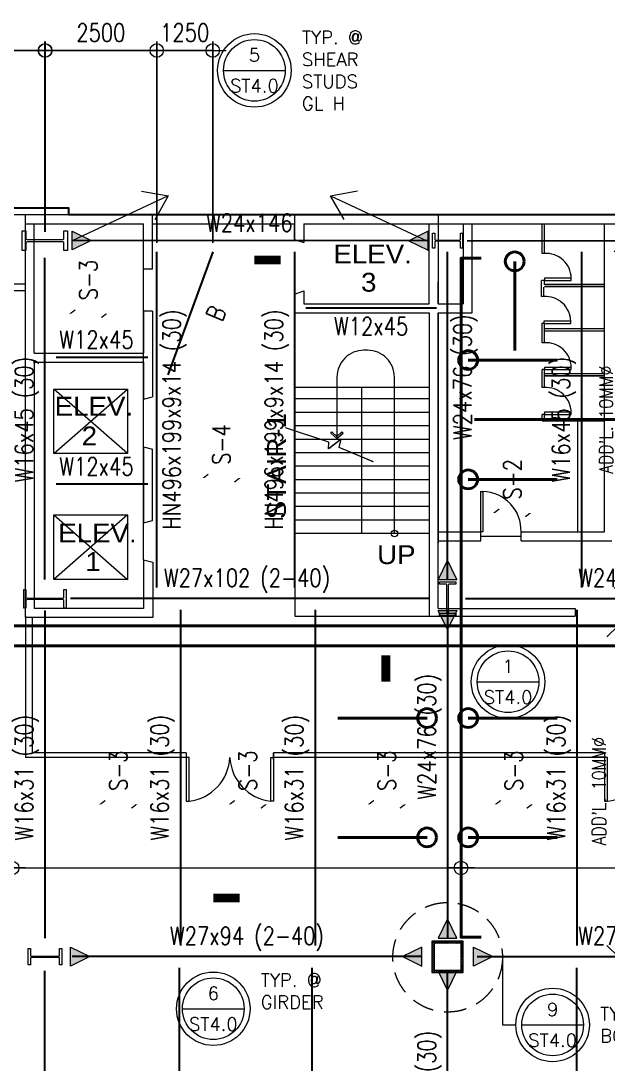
# Model space of a CAD drawing. Header units: millimetres. Extents: x 1506162 to 1722994, y -14989 to 120895.
# Drawn here: x 1579606 to 1592732, y 36116 to 59429 of the extents above; entities that cross this region are included whole.
import ezdxf
from ezdxf.enums import TextEntityAlignment as Align

# ---------------------------------------------------------------- set-up
doc = ezdxf.new("R2010")
doc.units = ezdxf.units.MM
doc.header["$MEASUREMENT"] = 0
doc.linetypes.add('DASHED', pattern=[0.75, 0.5, -0.25])
doc.layers.get('0').update_dxf_attribs({"lineweight": 0})
for name, color, linetype, lineweight in [('A_ARCHITECTURAL BACKGROUND', 251, 'Continuous', 5), ('HATCH', 8, 'Continuous', 5), ('S-ANNO-DIMS', 252, 'Continuous', 5), ('S-ANNO-MARK', 2, 'Continuous', 9), ('S-ANNO-NPLT', 7, 'Continuous', 9), ('S-Anno-Symb', 143, 'Continuous', 9), ('S-Anno-Text', 52, 'Continuous', 15), ('S-BEAM', 5, 'Continuous', 30), ('S-BRACE', 2, 'Continuous', 9), ('S-BRACING', 1, 'Continuous', 18), ('S-COLS', 2, 'Continuous', 20), ('S-CONN', 1, 'Continuous', 9), ('S_COL', 2, 'Continuous', 20), ('S_DRB', 4, 'Continuous', 40), ('S_SLAB EDGE', 2, 'Continuous', 30), ('SPOT DET.', 1, 'Continuous', 20)]:
    doc.layers.add(name, color=color, linetype=linetype, lineweight=lineweight)
doc.styles.add('1', font='simplex.shx', dxfattribs={"width": 0.85, "height": 300})
doc.styles.add('ARIALNW', font='ARIALN.TTF')
doc.styles.add('MMTX$0$ESMX$0$X-OPTA1D', font='x-opta1d')
doc.styles.add('ROMANSX', font='ROMANS.shx', dxfattribs={"height": 0.09375})
doc.styles.add('SIMPLEX', font='SIMPLEX.shx', dxfattribs={"width": 0.8, "height": 400})
doc.dimstyles.new('DIM 200', dxfattribs={"dimtxt": 0.36, "dimasz": 0.2, "dimexe": 0.1, "dimexo": 0, "dimgap": 0.08, "dimtad": 1, "dimlfac": 2, "dimrnd": 0.005, "dimzin": 1, "dimdsep": 46, "dimtxsty": 'ARIALNW', "dimcen": 0.09, "dimclrd": 6, "dimclre": 6, "dimclrt": 13, "dimadec": 0, "dimazin": 0, "dimtfac": 1, "dimtofl": 0, "dimtmove": 2, "dimatfit": 3, "dimfxl": 1, "dimtolj": 1, "dimtzin": 0, "dimarcsym": 0})
doc.dimstyles.new('DIM_100', dxfattribs={"dimtxt": 400, "dimasz": 2, "dimexe": 100, "dimexo": 250, "dimgap": 250, "dimtad": 1, "dimdec": 0, "dimrnd": 1, "dimzin": 1, "dimdsep": 46, "dimtxsty": '1', "dimblk1": 'ESCADIM_ARW', "dimblk2": 'ESCADIM_ARW', "dimsah": 1, "dimcen": 50, "dimclrd": 256, "dimclre": 256, "dimclrt": 52, "dimazin": 0, "dimtfac": 1, "dimtdec": 0, "dimtofl": 0, "dimtmove": 0, "dimatfit": 3, "dimldrblk": 'ESCADIM_ARW', "dimfxl": 1, "dimtolj": 1, "dimtzin": 0, "dimarcsym": 0})
doc.dimstyles.new('DIM_200', dxfattribs={"dimtxt": 400, "dimasz": 2, "dimexe": 200, "dimexo": 200, "dimgap": 200, "dimtad": 1, "dimdec": 0, "dimrnd": 1, "dimzin": 1, "dimdsep": 46, "dimtxsty": 'SIMPLEX', "dimblk1": 'ESCADIM_ARW', "dimblk2": 'ESCADIM_ARW', "dimsah": 1, "dimcen": 50, "dimclrd": 251, "dimclre": 251, "dimclrt": 52, "dimazin": 0, "dimtfac": 1, "dimtdec": 0, "dimtofl": 0, "dimtmove": 0, "dimatfit": 3, "dimldrblk": 'ESCADIM_ARW', "dimfxl": 1, "dimtolj": 1, "dimtzin": 0, "dimarcsym": 0})
doc.dimstyles.new('ESCA', dxfattribs={"dimtxt": 300, "dimasz": 1, "dimexe": 100, "dimexo": 100, "dimgap": 100, "dimtad": 1, "dimdec": 0, "dimrnd": 1, "dimdsep": 46, "dimtxsty": '1', "dimblk1": 'ESCADIM_ARW', "dimblk2": 'ESCADIM_ARW', "dimsah": 1, "dimcen": 50, "dimclrd": 256, "dimclre": 256, "dimclrt": 52, "dimadec": 0, "dimazin": 0, "dimtfac": 1, "dimtdec": 0, "dimtofl": 0, "dimtmove": 0, "dimatfit": 3, "dimldrblk": 'ESCADIM_ARW', "dimfxl": 1, "dimtolj": 1, "dimtzin": 0, "dimarcsym": 0})

# ---------------------------------------------------------------- blocks, each defined once
blk = doc.blocks.new('6F PLAN')
at = {"layer": 'A_ARCHITECTURAL BACKGROUND', "ltscale": 10}
for p, q in [((17510, 56585, 0), (26529, 56585, 0)), ((25567, 47580, 0), (25567, 56585, 0)), ((28402, 55361, 0), (28402, 56587, 0)), ((28402, 55361, 0), (28402, 56587, 0)), ((34786, 56589, 0), (34786, 54591, 0)), ((25761, 56377, 0), (28110, 56377, 0)), ((25761, 56377, 0), (28110, 56377, 0)), ((25761, 56377, 0), (28202, 56377, 0)), ((25761, 53489, 0), (25761, 56377, 0)), ((28202, 55361, 0), (28202, 56377, 0)), ((34586, 54588, 0), (34586, 56377, 0)), ((35348, 56377, 0), (35348, 54591, 0)), ((35548, 54391, 0), (35548, 56377, 0)), ((35548, 54391, 0), (35548, 56377, 0)), ((37113, 55715, 0), (37113, 56383, 0)), ((37163, 55715, 0), (37163, 56383, 0)), ((37163, 55715, 0), (37163, 56383, 0)), ((37163, 55715, 0), (37163, 56383, 0)), ((38504, 49493, 0), (38504, 56383, 0)), ((37163, 55715, 0), (37113, 55715, 0)), ((37163, 55715, 0), (37113, 55715, 0)), ((37163, 55715, 0), (37113, 55715, 0)), ((28402, 55361, 0), (28202, 55361, 0)), ((34786, 54591, 0), (34786, 55082, 0)), ((37101, 54752, 0), (37101, 55114, 0)), ((37163, 55114, 0), (37101, 55114, 0)), ((37764, 55164, 0), (37163, 55164, 0)), ((37163, 55164, 0), (37163, 55114, 0)), ((37163, 55023, 0), (37163, 55114, 0)), ((37163, 55114, 0), (37764, 55114, 0)), ((38504, 55023, 0), (37163, 55023, 0)), ((38504, 55022, 0), (37163, 55022, 0)), ((38504, 55022, 0), (37163, 55022, 0)), ((37764, 55114, 0), (37764, 55164, 0)), ((34786, 54881, 0), (34786, 54591, 0)), ((34786, 54591, 0), (34786, 54881, 0)), ((34786, 54881, 0), (34786, 54591, 0)), ((34786, 54591, 0), (34786, 54881, 0)), ((34786, 54591, 0), (34786, 54881, 0)), ((34786, 54591, 0), (34786, 54881, 0)), ((34786, 54591, 0), (34786, 54881, 0)), ((34786, 54881, 0), (34786, 54591, 0)), ((34786, 54591, 0), (34786, 54881, 0)), ((34786, 54851, 0), (34786, 54591, 0)), ((34786, 54851, 0), (34786, 54591, 0)), ((34786, 54851, 0), (34786, 54591, 0)), ((37151, 54752, 0), (37151, 54965, 0)), ((38504, 54973, 0), (37163, 54973, 0)), ((38504, 54972, 0), (37163, 54972, 0)), ((38504, 54972, 0), (37163, 54972, 0)), ((34786, 54733, 0), (34786, 54591, 0)), ((34786, 54733, 0), (34786, 54591, 0)), ((37151, 54752, 0), (37101, 54752, 0)), ((28202, 54424, 0), (28202, 53489, 0)), ((28402, 54424, 0), (28202, 54424, 0)), ((28402, 54424, 0), (28402, 53514, 0)), ((28402, 54424, 0), (28402, 52509, 0)), ((31583, 54524, 0), (31583, 49457, 0)), ((34586, 54388, 0), (34586, 47606, 0)), ((34786, 54391, 0), (34786, 49239, 0)), ((34786, 54391, 0), (34786, 49239, 0)), ((34786, 54391, 0), (34786, 49239, 0)), ((34786, 54391, 0), (34786, 49239, 0)), ((34786, 54391, 0), (34786, 49239, 0)), ((34786, 54391, 0), (34786, 49239, 0)), ((34786, 47782, 0), (34786, 54391, 0)), ((34786, 47782, 0), (34786, 54391, 0)), ((34786, 54391, 0), (34786, 53703, 0)), ((34786, 53703, 0), (34786, 54391, 0)), ((34786, 53703, 0), (34786, 54391, 0)), ((34786, 54220, 0), (34786, 54391, 0)), ((34786, 54220, 0), (34786, 54391, 0)), ((34786, 54220, 0), (34786, 54391, 0)), ((34786, 54220, 0), (34786, 54391, 0)), ((34786, 54220, 0), (34786, 54391, 0)), ((34786, 54337, 0), (34786, 54391, 0)), ((34786, 54337, 0), (34786, 54391, 0)), ((34786, 54337, 0), (34786, 54391, 0)), ((37151, 54151, 0), (37101, 54151, 0)), ((37151, 54151, 0), (37101, 54151, 0)), ((37113, 53720, 0), (37113, 54151, 0)), ((37753, 54201, 0), (37151, 54201, 0)), ((37151, 54201, 0), (37151, 54151, 0)), ((37151, 54151, 0), (37753, 54151, 0)), ((37163, 53720, 0), (37163, 54151, 0)), ((37163, 53720, 0), (37163, 54151, 0)), ((37163, 53720, 0), (37163, 54151, 0)), ((37753, 54151, 0), (37753, 54201, 0)), ((38504, 54029, 0), (37163, 54029, 0)), ((38504, 54029, 0), (37163, 54029, 0)), ((38504, 53979, 0), (37163, 53979, 0)), ((38504, 53979, 0), (37163, 53979, 0)), ((37163, 53720, 0), (37113, 53720, 0)), ((37163, 53720, 0), (37113, 53720, 0)), ((37163, 53720, 0), (37113, 53720, 0)), ((25761, 53489, 0), (28202, 53489, 0)), ((25761, 53489, 0), (28202, 53489, 0)), ((25761, 53489, 0), (28202, 53489, 0)), ((25761, 53489, 0), (28202, 53489, 0)), ((25761, 53286, 0), (25761, 53311, 0)), ((25761, 53289, 0), (28202, 53289, 0)), ((25761, 53263, 0), (25761, 53289, 0)), ((25761, 53289, 0), (28202, 53289, 0)), ((25761, 53263, 0), (25761, 47781, 0)), ((28202, 53289, 0), (28202, 52457, 0)), ((37764, 53168, 0), (37163, 53168, 0)), ((37163, 53168, 0), (37163, 53118, 0)), ((37764, 53118, 0), (37764, 53168, 0)), ((37113, 52717, 0), (37113, 53118, 0)), ((37163, 53118, 0), (37113, 53118, 0)), ((37163, 53027, 0), (37163, 53118, 0)), ((37163, 53118, 0), (37764, 53118, 0)), ((37163, 52717, 0), (37163, 53027, 0)), ((38504, 53027, 0), (37163, 53027, 0)), ((38504, 53027, 0), (37163, 53027, 0)), ((38504, 53027, 0), (37163, 53027, 0)), ((38504, 52977, 0), (37163, 52977, 0)), ((37163, 52717, 0), (37163, 52976, 0)), ((38504, 52976, 0), (37163, 52976, 0)), ((37163, 52717, 0), (37163, 52976, 0)), ((38504, 52976, 0), (37163, 52976, 0)), ((34586, 52720, 0), (31580, 52720, 0)), ((33083, 49457, 0), (33083, 52720, 0)), ((37163, 52717, 0), (37113, 52717, 0)), ((37163, 52717, 0), (37113, 52717, 0)), ((37163, 52717, 0), (37113, 52717, 0)), ((28202, 52457, 0), (28402, 52509, 0)), ((28202, 52457, 0), (28402, 52509, 0)), ((34586, 52463, 0), (31580, 52463, 0)), ((34586, 52162, 0), (31580, 52162, 0)), ((37113, 51972, 0), (37113, 52116, 0)), ((37163, 52116, 0), (37113, 52116, 0)), ((37764, 52166, 0), (37163, 52166, 0)), ((37163, 52166, 0), (37163, 52116, 0)), ((37163, 52024, 0), (37163, 52116, 0)), ((37163, 52116, 0), (37764, 52116, 0)), ((37163, 52023, 0), (38504, 52023, 0)), ((37764, 52116, 0), (37764, 52166, 0)), ((34586, 51862, 0), (31580, 51862, 0)), ((37113, 51972, 0), (38504, 51972, 0)), ((37914, 49493, 0), (37914, 51972, 0)), ((34586, 51561, 0), (31580, 51561, 0)), ((28202, 51395, 0), (28402, 51344, 0)), ((28202, 51395, 0), (28402, 51344, 0)), ((28202, 51395, 0), (28202, 49697, 0)), ((28402, 49748, 0), (28402, 51344, 0)), ((28402, 49748, 0), (28402, 51344, 0)), ((34586, 51260, 0), (31580, 51260, 0)), ((34586, 50960, 0), (31580, 50960, 0)), ((34586, 50659, 0), (31580, 50659, 0)), ((34586, 50358, 0), (31580, 50358, 0)), ((35735, 50395, 0), (35785, 50395, 0)), ((35740, 49493, 0), (35740, 50395, 0)), ((35744, 49493, 0), (35744, 50395, 0)), ((35790, 50395, 0), (35790, 49493, 0)), ((34586, 50058, 0), (31580, 50058, 0)), ((28202, 49697, 0), (28402, 49748, 0)), ((28202, 49697, 0), (28402, 49748, 0)), ((34586, 49757, 0), (31580, 49757, 0)), ((34786, 49744, 0), (34786, 49744, 0)), ((34786, 49543, 0), (34786, 49744, 0)), ((34786, 49543, 0), (34786, 49744, 0)), ((34586, 49457, 0), (31583, 49457, 0)), ((34786, 49543, 0), (34786, 49543, 0)), ((34786, 49493, 0), (35744, 49493, 0)), ((35740, 49293, 0), (35740, 49493, 0)), ((35740, 49293, 0), (35740, 49493, 0)), ((35790, 49493, 0), (35740, 49493, 0)), ((35744, 49293, 0), (35744, 49493, 0)), ((35744, 49293, 0), (35744, 49493, 0)), ((36642, 49493, 0), (38504, 49493, 0)), ((36642, 49293, 0), (36642, 49493, 0)), ((36642, 49293, 0), (36642, 49493, 0)), ((34786, 49293, 0), (35744, 49293, 0)), ((36642, 49393, 0), (35740, 49393, 0)), ((36642, 49293, 0), (38672, 49293, 0)), ((28204, 48869, 0), (28411, 48816, 0)), ((28204, 48869, 0), (28411, 48816, 0)), ((28204, 48869, 0), (28204, 47781, 0)), ((28411, 48816, 0), (28411, 47580, 0)), ((25567, 47606, 0), (25567, 44453, 0)), ((28411, 47580, 0), (25567, 47580, 0)), ((25717, 47580, 0), (25717, 44553, 0)), ((28204, 47781, 0), (25761, 47781, 0)), ((34786, 47782, 0), (37852, 47782, 0)), ((34995, 47782, 0), (37852, 47782, 0)), ((37852, 47782, 0), (37852, 47606, 0)), ((29157, 44553, 0), (25717, 44553, 0)), ((29157, 44553, 0), (29157, 44403, 0)), ((38510, 44553, 0), (31111, 44553, 0)), ((38510, 44553, 0), (31111, 44553, 0)), ((31111, 44403, 0), (31111, 44553, 0)), ((31111, 44553, 0), (31111, 44403, 0)), ((38510, 44553, 0), (38510, 44403, 0)), ((29157, 44453, 0), (25567, 44453, 0)), ((29157, 44453, 0), (29157, 43476, 0)), ((29222, 44453, 0), (29157, 44453, 0)), ((29222, 43476, 0), (29222, 44453, 0)), ((31046, 43476, 0), (31046, 44453, 0)), ((31046, 44453, 0), (31111, 44453, 0)), ((38510, 44453, 0), (31111, 44453, 0)), ((38510, 44453, 0), (31111, 44453, 0)), ((31111, 44453, 0), (31111, 43476, 0)), ((38510, 44453, 0), (38510, 43476, 0)), ((38575, 44453, 0), (38510, 44453, 0)), ((38575, 43476, 0), (38575, 44453, 0)), ((29157, 43476, 0), (29222, 43476, 0)), ((31111, 43476, 0), (31046, 43476, 0)), ((38510, 43476, 0), (38575, 43476, 0))]:
    blk.add_line(p, q, dxfattribs=at)
at = {"layer": 'A_ARCHITECTURAL BACKGROUND', "linetype": 'ByBlock', "ltscale": 0.5}
for p, q in [((31580, 56585, 0), (31580, 56030, 0)), ((31580, 56559, 0), (31580, 56030, 0)), ((25567, 56377, 0), (28202, 56377, 0)), ((28402, 56377, 0), (31580, 56377, 0)), ((31580, 56030, 0), (31580, 56385, 0)), ((31580, 56385, 0), (31580, 56030, 0)), ((31580, 56030, 0), (31580, 56385, 0)), ((31580, 56385, 0), (31580, 56030, 0)), ((31783, 56377, 0), (31783, 55959, 0)), ((31783, 56377, 0), (44371, 56377, 0)), ((31580, 56030, 0), (31783, 55959, 0)), ((31580, 56030, 0), (31783, 55959, 0)), ((31580, 54807, 0), (31783, 54877, 0)), ((31580, 54807, 0), (31783, 54877, 0)), ((31580, 54807, 0), (31580, 54388, 0)), ((31580, 54807, 0), (31580, 54388, 0)), ((31783, 54877, 0), (31783, 54588, 0)), ((31783, 54877, 0), (31783, 54588, 0)), ((31783, 54588, 0), (34586, 54588, 0)), ((31783, 54588, 0), (34586, 54588, 0)), ((31783, 54588, 0), (34586, 54588, 0)), ((31783, 54588, 0), (34586, 54588, 0)), ((34786, 54591, 0), (35348, 54591, 0)), ((34786, 54591, 0), (35348, 54591, 0)), ((34786, 54591, 0), (35348, 54591, 0)), ((34786, 54591, 0), (35348, 54591, 0)), ((31580, 54388, 0), (34586, 54388, 0)), ((31580, 54388, 0), (34586, 54388, 0)), ((31583, 54388, 0), (34586, 54388, 0)), ((31583, 54388, 0), (34586, 54388, 0)), ((34786, 54391, 0), (35348, 54391, 0)), ((34786, 54391, 0), (35348, 54391, 0)), ((34786, 54391, 0), (35348, 54391, 0)), ((34786, 54391, 0), (35548, 54391, 0))]:
    blk.add_line(p, q, dxfattribs=at)
at = {"layer": 'A_ARCHITECTURAL BACKGROUND', "ltscale": 0.5}
for p, q in [((28204, 48869, 0), (28204, 55361, 0)), ((25248, 55035, 0), (25567, 55035, 0)), ((25248, 54885, 0), (25567, 54885, 0)), ((27844, 51242, 0), (26201, 52685, 0)), ((26201, 51242, 0), (27844, 52685, 0)), ((26201, 49871, 0), (27844, 48428, 0)), ((27844, 49871, 0), (26201, 48428, 0)), ((31583, 49457, 0), (31583, 47606, 0)), ((31583, 47606, 0), (37852, 47606, 0))]:
    blk.add_line(p, q, dxfattribs=at)
at = {"layer": 'A_ARCHITECTURAL BACKGROUND', "linetype": 'ByBlock', "lineweight": 13, "ltscale": 0.5}
for p, q in [((32342, 51498, 0), (31373, 51817, 0)), ((32619, 51566, 0), (32339, 51349, 0)), ((32623, 51566, 0), (32342, 51349, 0)), ((32573, 51376, 0), (32619, 51566, 0)), ((32577, 51376, 0), (32623, 51566, 0)), ((32339, 51349, 0), (32342, 51498, 0)), ((33338, 51061, 0), (32573, 51376, 0)), ((33341, 51061, 0), (32577, 51376, 0)), ((36642, 49393, 0), (35740, 49393, 0))]:
    blk.add_line(p, q, dxfattribs=at)
at = {"layer": 'A_ARCHITECTURAL BACKGROUND', "linetype": 'ByBlock', "lineweight": 13, "ltscale": 0.5, "elevation": 0}
blk.add_lwpolyline([(33812, 49457), (33812, 52951, 0.414214), (33210, 53552), (33128, 53552, 0.414214), (32527, 52951), (32527, 51577)], format="xyb", dxfattribs=at)
at = {"layer": 'A_ARCHITECTURAL BACKGROUND', "ltscale": 0.5, "elevation": 0}
for points in [[(26201, 52685), (27844, 52685), (27844, 51242), (26201, 51242)], [(27844, 48428), (26201, 48428), (26201, 49871), (27844, 49871)]]:
    blk.add_lwpolyline(points, close=True, dxfattribs=at)
at = {"layer": 'A_ARCHITECTURAL BACKGROUND', "linetype": 'ByBlock', "lineweight": 13, "ltscale": 0.5, "elevation": 0}
for points in [[(32524, 51577), (32387, 51696), (32412, 51729), (32524, 51627)], [(32527, 51577), (32390, 51696), (32415, 51729), (32527, 51627)], [(32524, 51577), (32660, 51696), (32635, 51729), (32524, 51627)], [(32527, 51577), (32663, 51696), (32639, 51729), (32527, 51627)]]:
    blk.add_lwpolyline(points, dxfattribs=at)
at = {"layer": 'A_ARCHITECTURAL BACKGROUND', "linetype": 'ByBlock', "lineweight": 13, "ltscale": 0.5}
for centre in [(33812, 49457, 0), (33815, 49457, 0)]:
    blk.add_circle(centre, 74, dxfattribs=at)
at = {"layer": 'A_ARCHITECTURAL BACKGROUND', "ltscale": 10}
for centre in [(37200, 55152, 0), (37188, 54189, 0), (37200, 53157, 0), (37200, 52154, 0)]:
    blk.add_arc(centre, 564, 1.2058, 93.7733, dxfattribs=at)
at = {"layer": 'A_ARCHITECTURAL BACKGROUND', "linetype": 'ByBlock', "lineweight": 13, "ltscale": 0.5}
for centre, radius, start, end in [((35768, 49521, 0), 874, 358.1709, 88.556), ((29099, 44505, 0), 1036, 276.8071, 357.1428), ((31168, 44505, 0), 1036, 182.8572, 263.1929), ((38452, 44505, 0), 1036, 276.8071, 357.1428)]:
    blk.add_arc(centre, radius, start, end, dxfattribs=at)
at = {"layer": 'S_SLAB EDGE', "ltscale": 0.05, "elevation": 0}
blk.add_lwpolyline([(5532, 15387), (6433, 30679), (7428, 32055), (6433, 33429), (5532, 48717), (7385, 48717), (7385, 53194), (8863, 53194), (8863, 55256), (10917, 55256), (10917, 56738), (26529, 56738), (26529, 56586), (44567, 56586), (44567, 56048), (46549, 56048), (46549, 39581), (44717, 39581), (44717, 10910)], dxfattribs=at)
at = {"layer": 'A_ARCHITECTURAL BACKGROUND', "style": 'MMTX$0$ESMX$0$X-OPTA1D', "text_generation_flag": 6, "width": 1.1}
for s, height, p in [('ELEV.', 420.9, (32446, 55491, 0)), ('3', 421, (33065, 54861, 0)), ('ELEV.', 420.9, (26215, 52090, 0)), ('2', 421, (26821, 51426, 0)), ('ELEV.', 420.9, (26295, 49257, 0)), ('UP', 420.9, (33424, 48773, 0)), ('1', 421, (26903, 48619, 0))]:
    blk.add_text(s, height=height, rotation=180, dxfattribs=at).set_placement(p)
at = {"layer": 'A_ARCHITECTURAL BACKGROUND', "style": 'MMTX$0$ESMX$0$X-OPTA1D', "width": 1.1}
blk.add_text('STAIR-1', height=420.9, rotation=90, dxfattribs=at).set_placement((31385, 49776, 0))
blk = doc.blocks.new('6F COLUMN LAYOUT')
at = {"layer": 'HATCH', "ltscale": 0.05}
h = blk.add_hatch(dxfattribs=at)
h.set_pattern_fill('ANSI31', color=256, scale=250, style=0)
h.set_pattern_definition([(45, (-1555217.562, 18604.213), (-22.0970869, 22.0970869), [])])
h.paths.add_polyline_path([(34700, 39700), (35300, 39700), (35300, 40300), (34700, 40300)], flags=16)
h.paths.add_polyline_path([(34650, 39650), (35350, 39650), (35350, 40350), (34650, 40350)])
at = {"layer": 'S-COLS', "ltscale": 0.5, "elevation": 0}
for points in [[(34650, 39650), (35350, 39650), (35350, 40350), (34650, 40350)], [(34700, 39700), (35300, 39700), (35300, 40300), (34700, 40300)]]:
    blk.add_lwpolyline(points, close=True, dxfattribs=at)
at = {"layer": 'S_COL', "ltscale": 0.05}
for points in [[(26506, 56000), (26506, 55779), (26424, 55779), (26424, 55948, 0.414214), (26395, 55977), (25605, 55977, 0.414214), (25576, 55948), (25576, 55779), (25494, 55779), (25494, 56221), (25576, 56221), (25576, 56052, 0.414214), (25605, 56023), (26395, 56023, 0.414214), (26424, 56052), (26424, 56221), (26506, 56221), (26506, 56000)], [(35335, 56000), (35335, 55833), (35287, 55833), (35287, 55967, 0.414214), (35266, 55987), (34734, 55987, 0.414214), (34713, 55967), (34713, 55833), (34665, 55833), (34665, 56167), (34713, 56167), (34713, 56033, 0.414214), (34734, 56013), (35266, 56013, 0.414214), (35287, 56033), (35287, 56167), (35335, 56167), (35335, 56000)], [(35000, 48376), (35183, 48376), (35183, 48323), (35033, 48323, 0.414214), (35015, 48305), (35015, 47695, 0.414214), (35033, 47677), (35183, 47677), (35183, 47624), (34817, 47624), (34817, 47677), (34967, 47677, 0.414214), (34985, 47695), (34985, 48305, 0.414214), (34967, 48323), (34817, 48323), (34817, 48376), (35000, 48376)], [(25529, 47997), (25529, 48208), (25576, 48208), (25576, 48039, 0.414214), (25605, 48010), (26395, 48010, 0.414214), (26424, 48039), (26424, 48208), (26471, 48208), (26471, 47786), (26424, 47786), (26424, 47955, 0.414214), (26395, 47984), (25605, 47984, 0.414214), (25576, 47955), (25576, 47786), (25529, 47786), (25529, 47997)], [(25624, 40000), (25624, 40183), (25677, 40183), (25677, 40033, 0.414214), (25695, 40015), (26305, 40015, 0.414214), (26323, 40033), (26323, 40183), (26376, 40183), (26376, 39817), (26323, 39817), (26323, 39967, 0.414214), (26305, 39985), (25695, 39985, 0.414214), (25677, 39967), (25677, 39817), (25624, 39817), (25624, 40000)]]:
    blk.add_lwpolyline(points, format="xyb", dxfattribs=at)
blk = doc.blocks.new('Bubble')
at = {"layer": 'S-ANNO-NPLT'}
blk.add_circle((0, 0), 0.2608, dxfattribs=at)
at = {"layer": 'S-Anno-Symb', "color": 0}
blk.add_line((-0.2188, 0), (0.2188, 0), dxfattribs=at)
blk.add_circle((0, 0), 0.2188, dxfattribs=at)
at = {"layer": 'S-Anno-Symb', "style": 'ROMANSX'}
for tag, p in [('1', (0, 0.1094)), ('S1', (0, -0.1094))]:
    blk.add_attdef(tag, text='', height=0.0937, dxfattribs=at).set_placement(p, align=Align.MIDDLE_CENTER)
at = {"layer": 'S-Anno-Symb', "style": 'ROMANSX', "width": 1.018385, "flags": 8}
blk.add_attdef('LONG', text='', height=0.0937, dxfattribs=at).set_placement((-0.1796, -0.1249), (0.1796, -0.1249), align=Align.FIT)
blk = doc.blocks.new('ESCADIM_ARW')
at = {"color": 7}
blk.add_line((-150, 0), (150, 0), dxfattribs=at)
blk.add_circle((0, 0), 75, dxfattribs=at)
blk = doc.blocks.new('*D12')
at = {"layer": 'Defpoints', "color": 0, "ltscale": 0.05, "transparency": 16777216}
for p in [(1577151, 58767), (1580151, 54517, 0), (1577151, 54270)]:
    blk.add_point(p, dxfattribs=at)
at = {"layer": 'S-ANNO-DIMS', "color": 251, "lineweight": -2, "ltscale": 0.05, "transparency": 16777216}
for p, q in [((1577151, 54470), (1577151, 58967)), ((1580149, 58767), (1577153, 58767)), ((1580151, 54717), (1580151, 58967))]:
    blk.add_line(p, q, dxfattribs=at)
at = {"layer": 'S-ANNO-DIMS', "color": 251, "lineweight": -2, "ltscale": 0.05, "transparency": 16777216, "xscale": 2, "yscale": 2, "zscale": 2, "rotation": 180}
blk.add_blockref('ESCADIM_ARW', (1577151, 58767), dxfattribs=at)
at = {"layer": 'S-ANNO-DIMS', "color": 251, "lineweight": -2, "ltscale": 0.05, "transparency": 16777216, "xscale": 2, "yscale": 2, "zscale": 2}
blk.add_blockref('ESCADIM_ARW', (1580151, 58767), dxfattribs=at)
at = {"layer": 'S-ANNO-DIMS', "color": 52, "ltscale": 0.05, "transparency": 16777216, "insert": (1578651, 59167), "char_height": 400, "attachment_point": 5, "style": 'SIMPLEX'}
blk.add_mtext('\\A1;{\\W0.8;3000}', dxfattribs=at)
blk = doc.blocks.new('*D14')
at = {"layer": 'Defpoints', "color": 0, "ltscale": 0.05, "transparency": 16777216}
for p in [(1582644, 58767, 0), (1580144, 54517, 0), (1582644, 54270, 0)]:
    blk.add_point(p, dxfattribs=at)
at = {"layer": 'S-ANNO-DIMS', "color": 251, "lineweight": -2, "ltscale": 0.05, "transparency": 16777216}
for p, q in [((1580144, 54717, 0), (1580144, 58967, 0)), ((1580146, 58767, 0), (1582642, 58767, 0)), ((1582644, 54470, 0), (1582644, 58967, 0))]:
    blk.add_line(p, q, dxfattribs=at)
at = {"layer": 'S-ANNO-DIMS', "color": 251, "lineweight": -2, "ltscale": 0.05, "transparency": 16777216, "xscale": 2, "yscale": 2, "zscale": 2, "rotation": 180}
blk.add_blockref('ESCADIM_ARW', (1580144, 58767, 0), dxfattribs=at)
at = {"layer": 'S-ANNO-DIMS', "color": 251, "lineweight": -2, "ltscale": 0.05, "transparency": 16777216, "xscale": 2, "yscale": 2, "zscale": 2}
blk.add_blockref('ESCADIM_ARW', (1582644, 58767, 0), dxfattribs=at)
at = {"layer": 'S-ANNO-DIMS', "color": 52, "ltscale": 0.05, "transparency": 16777216, "insert": (1581394, 59167, 0), "char_height": 400, "attachment_point": 5, "style": 'SIMPLEX'}
blk.add_mtext('\\A1;{\\W0.8;2500}', dxfattribs=at)
blk = doc.blocks.new('*D15')
at = {"layer": 'Defpoints', "color": 0, "ltscale": 0.05, "transparency": 16777216}
for p in [(1582644, 58767, 0), (1582644, 54270, 0), (1583894, 54270, 0)]:
    blk.add_point(p, dxfattribs=at)
at = {"layer": 'S-ANNO-DIMS', "color": 251, "lineweight": -2, "ltscale": 0.05, "transparency": 16777216}
for p, q in [((1582644, 54470, 0), (1582644, 58967, 0)), ((1583892, 58767, 0), (1582646, 58767, 0)), ((1583894, 54470, 0), (1583894, 58967, 0))]:
    blk.add_line(p, q, dxfattribs=at)
at = {"layer": 'S-ANNO-DIMS', "color": 251, "lineweight": -2, "ltscale": 0.05, "transparency": 16777216, "xscale": 2, "yscale": 2, "zscale": 2, "rotation": 180}
blk.add_blockref('ESCADIM_ARW', (1582644, 58767, 0), dxfattribs=at)
at = {"layer": 'S-ANNO-DIMS', "color": 251, "lineweight": -2, "ltscale": 0.05, "transparency": 16777216, "xscale": 2, "yscale": 2, "zscale": 2}
blk.add_blockref('ESCADIM_ARW', (1583894, 58767, 0), dxfattribs=at)
at = {"layer": 'S-ANNO-DIMS', "color": 52, "ltscale": 0.05, "transparency": 16777216, "insert": (1583269, 59167, 0), "char_height": 400, "attachment_point": 5, "style": 'SIMPLEX'}
blk.add_mtext('\\A1;{\\W0.8;1250}', dxfattribs=at)
blk = doc.blocks.new('_Open90')
at = {"color": 0, "linetype": 'ByBlock', "lineweight": -2}
for p, q in [((-0.5, 0.5), (0, 0)), ((0, 0), (-1, 0)), ((0, 0), (-0.5, -0.5))]:
    blk.add_line(p, q, dxfattribs=at)
blk = doc.blocks.new('*D39')
at = {"lineweight": -2, "ltscale": 0.5, "transparency": 16777216}
blk.add_line((38812, 46895), (38812, 40501), dxfattribs=at)
at = {"layer": 'Defpoints', "color": 0, "ltscale": 0.5, "transparency": 16777216}
for p in [(38812, 47395, 0), (38812, 40001, 0), (38812, 40001)]:
    blk.add_point(p, dxfattribs=at)
at = {"lineweight": -2, "ltscale": 0.5, "transparency": 16777216, "xscale": 500, "yscale": 500, "zscale": 500}
for p, rotation in [((38812, 47395), 90), ((38812, 40001), 270)]:
    blk.add_blockref('_Open90', p, dxfattribs=dict(at, rotation=rotation))
at = {"color": 52, "ltscale": 0.5, "transparency": 16777216, "char_height": 300, "attachment_point": 5, "rotation": 90, "style": '1'}
for s, insert in [("\\A1;ADD'L. 10MM%%C", (38383, 43698)), ('\\A1;@300MM O.C. ', (39212, 43698))]:
    blk.add_mtext(s, dxfattribs=dict(at, insert=insert))
blk = doc.blocks.new('*D41')
at = {"lineweight": -2, "ltscale": 0.5, "transparency": 16777216}
blk.add_line((38970, 55501), (38970, 48501), dxfattribs=at)
at = {"layer": 'Defpoints', "color": 0, "ltscale": 0.5, "transparency": 16777216}
for p in [(38970, 56001, 0), (38970, 48001, 0), (38970, 48001)]:
    blk.add_point(p, dxfattribs=at)
at = {"lineweight": -2, "ltscale": 0.5, "transparency": 16777216, "xscale": 500, "yscale": 500, "zscale": 500}
for p, rotation in [((38970, 56001), 90), ((38970, 48001), 270)]:
    blk.add_blockref('_Open90', p, dxfattribs=dict(at, rotation=rotation))
at = {"color": 52, "ltscale": 0.5, "transparency": 16777216, "char_height": 300, "attachment_point": 5, "rotation": 90, "style": '1'}
for s, insert in [("\\A1;ADD'L. 10MM%%C", (38542, 52001)), ('\\A1;@300MM O.C. ', (39370, 52001))]:
    blk.add_mtext(s, dxfattribs=dict(at, insert=insert))
blk = doc.blocks.new('6F FRAMING LAYOUT')
at = {"layer": 'S-CONN'}
for points in [[(15106, 47791), (15535, 48002), (15106, 48212)], [(23066, 47788), (22637, 47998), (23066, 48209)], [(23289, 40430), (23500, 40859), (23710, 40430)], [(23289, 39737), (23500, 39308), (23710, 39737)], [(23288, 32414), (23499, 32843), (23709, 32414)], [(15072, 31788), (15501, 31999), (15072, 32209)], [(22921, 31788), (22492, 31999), (22921, 32209)], [(24081, 31788), (24510, 31999), (24081, 32209)], [(23288, 31679), (23499, 31250), (23709, 31679)]]:
    blk.add_hatch(color=256, dxfattribs=at).paths.add_polyline_path(points)
at = {"layer": 'S-BEAM'}
for p, q in [((23066, 47999, 0), (15106, 48000, 0)), ((23935, 47999, 0), (31894, 48000, 0)), ((14500, 40430, 0), (14500, 47619, 0)), ((17000, 40249, 0), (17000, 47753, 0)), ((18250, 47752, 0), (17250, 44998, 0)), ((20083, 40249, 0), (20083, 47753, 0)), ((23500, 40430, 0), (23500, 47749, 0)), ((26501, 40249, 0), (26501, 47753, 0)), ((23250, 46488, 0), (20333, 46488, 0)), ((16800, 45389, 0), (14750, 45389, 0)), ((16800, 42555, 0), (14750, 42555, 0)), ((23100, 39999, 0), (15071, 39999, 0)), ((23900, 39999, 0), (32195, 39999, 0)), ((14500, 39737, 0), (14500, 32414, 0)), ((17532, 39749, 0), (17532, 32250, 0)), ((20538, 39749, 0), (20538, 32250, 0)), ((23500, 39737, 0), (23500, 32414, 0)), ((26391, 39749, 0), (26391, 32249, 0)), ((22928, 31999, 0), (15106, 32000, 0)), ((24160, 31999, 0), (31894, 32000, 0)), ((17497, 31750, 0), (17497, 24251, 0)), ((20469, 31750, 0), (20469, 24250, 0)), ((26383, 31749, 0), (26383, 24249, 0)), ((14501, 24381, 0), (14501, 31679, 0)), ((23501, 24381, 0), (23501, 31679, 0))]:
    blk.add_line(p, q, dxfattribs=at)
at = {"layer": 'S-CONN', "color": 1, "elevation": 0}
for points in [[(15106, 48212), (15535, 48002), (15106, 47791), (15106, 48213)], [(23066, 48209), (22637, 47998), (23066, 47788), (23066, 48210)], [(23710, 40430), (23500, 40859), (23289, 40430), (23711, 40430)], [(23710, 39737), (23500, 39308), (23289, 39737), (23711, 39737)], [(23709, 32414), (23499, 32843), (23288, 32414), (23710, 32414)], [(15072, 32209), (15501, 31999), (15072, 31788), (15072, 32210)], [(22921, 32209), (22492, 31999), (22921, 31788), (22921, 32210)], [(24081, 32209), (24510, 31999), (24081, 31788), (24081, 32210)], [(23709, 31679), (23499, 31250), (23288, 31679), (23710, 31679)]]:
    blk.add_lwpolyline(points, dxfattribs=at)
at = {"layer": 'S-BRACE', "ltscale": 0.5}
for points in [[(17258, 48999, 0), (15106, 47997, 0)], [(20884, 49000, 0), (23035, 47998, 0)]]:
    blk.add_leader(points, dimstyle='DIM 200', override={"dimasz": 500, "dimtad": 0, "dimclrd": 2, "dimldrblk": 'Open90', "dimfxl": 0.18}, dxfattribs=at)
blk = doc.blocks.new("ADD' L BARS")
at = {"layer": 'S_DRB'}
blk.add_line((36500.5, 53548.4, 0), (36500.5, 55538, 0), dxfattribs=at)
at = {"layer": 'S_DRB', "color": 4}
blk.add_line((43019.6, 52000.8, 0), (35600, 52000.8, 0), dxfattribs=at)
at = {"layer": 'S_DRB', "color": 4, "elevation": 0}
for points in [[(35750, 40432.8), (35300, 40432.8), (35300, 55606.9), (35750, 55606.9)], [(46351.2, 46894.5), (46351.2, 47394.5), (6014.4, 47394.5), (6014.4, 46894.5)], [(46001.2, 46444.5), (46001.2, 46944.5), (17250, 46944.5), (17250, 46444.5)]]:
    blk.add_lwpolyline(points, dxfattribs=at)
at = {"layer": 'S_DRB'}
blk.add_circle((36500.5, 55538, 0), 210.4, dxfattribs=at)
at = {"ltscale": 0.5}
for base, p1, p2, picture, middle in [((38970.3, 48000.5, 0), (38970.3, 56001.1, 0), (38970.3, 48000.5, 0), '*D41', (38970.3, 52000.8, 0)), ((38811.8, 40001.4, 0), (38811.8, 47394.5, 0), (38811.8, 40001.4, 0), '*D39', (38811.8, 43697.9, 0))]:
    dim = blk.add_linear_dim(base=base, p1=p1, p2=p2, angle=270, text="ADD'L. 10MM%%C\\X@300MM O.C. ", dimstyle='DIM_100', override={"dimasz": 500, "dimexo": 100, "dimblk1": 'Open90', "dimblk2": 'Open90', "dimse1": 1, "dimse2": 1}, dxfattribs=at)
    dim.commit()
    dim.dimension.update_dxf_attribs({"geometry": picture, "text_midpoint": middle})
at = {"layer": 'S-ANNO-DIMS', "color": 4}
for points in [[(25267.1, 41983, 0), (47743.9, 41983, 0)], [(35300, 41983, 0), (47743.9, 41983, 0)]]:
    blk.add_leader(points, dimstyle='ESCA', override={"dimasz": 2, "dimtad": 0, "dimfxl": 0.0625}, dxfattribs=at)

msp = doc.modelspace()

# ---------------------------------------------------------------- linework, layer by layer
at = {"layer": 'S-ANNO-MARK'}
for points, elevation in [([(1580822.84828, 52973.28346, 29.99952, 29.99952, 0), (1580709.80396, 52886.28233, 0, 0, 0), (1581519.38151, 52886.28233, 29.99952, 29.99952, 0), (1581406.33718, 52799.28119, 0, 0, 0)], -0.00001), ([(1583795.20613, 49297.71986, 29.99952, 29.99952, 0), (1583682.1618, 49210.71873, 0, 0, 0), (1584491.73935, 49210.71873, 29.99952, 29.99952, 0), (1584378.69503, 49123.7176, 0, 0, 0)], 0.00001), ([(1590297.86053, 48521.34016, 29.99952, 29.99952, 0), (1590184.8162, 48434.33903, 0, 0, 0), (1590994.39375, 48434.33903, 29.99952, 29.99952, 0), (1590881.34943, 48347.33789, 0, 0, 0)], 0), ([(1581491.84705, 42007.61189, 29.99952, 29.99952, 0), (1581378.80273, 41920.61076, 0, 0, 0), (1582188.38028, 41920.61076, 29.99952, 29.99952, 0), (1582075.33595, 41833.60962, 0, 0, 0)], 0), ([(1584387.1047, 42007.81546, 29.99952, 29.99952, 0), (1584274.06037, 41920.81433, 0, 0, 0), (1585083.63792, 41920.81433, 29.99952, 29.99952, 0), (1584970.59359, 41833.8132, 0, 0, 0)], -0.00001), ([(1587494.90325, 42007.61189, 29.99952, 29.99952, 0), (1587381.85892, 41920.61076, 0, 0, 0), (1588191.43647, 41920.61076, 29.99952, 29.99952, 0), (1588078.39214, 41833.60962, 0, 0, 0)], 0.00001), ([(1590331.19372, 42007.61189, 29.99952, 29.99952, 0), (1590218.14939, 41920.61076, 0, 0, 0), (1591027.72694, 41920.61076, 29.99952, 29.99952, 0), (1590914.68261, 41833.60962, 0, 0, 0)], 0.00002)]:
    msp.add_lwpolyline(points, format="xyseb", dxfattribs=dict(at, elevation=elevation))
at = {"layer": 'S-ANNO-NPLT'}
for centre in [(1590495.10291, 44660.54808, 0), (1583907.04946, 37353.14527, 0), (1591491.34447, 36992.14927, 0)]:
    msp.add_circle(centre, 821.36597, dxfattribs=at)
at = {"layer": 'S-Anno-Symb', "linetype": 'ByBlock', "elevation": 0}
for points in [[(1584825.77007, 57501.00401, 0, 0, 0), (1584825.77007, 54084.43516, 196.07256, 196.07256, 0), (1585413.98775, 54084.43516, 0, 0, 0)], [(1589673.73694, 44660.54808, 0, 0, 0), (1587762.88197, 44660.54808, 196.07256, 196.07256, 0), (1587762.88197, 45248.76576, 0, 0, 0)], [(1583907.04946, 38174.51124, 0, 0, 0), (1583907.04946, 39830.01941, 196.07256, 196.07256, 0), (1584495.26714, 39830.01941, 0, 0, 0)]]:
    msp.add_lwpolyline(points, format="xyseb", dxfattribs=at)
at = {"layer": 'S-BRACING', "ltscale": 1000, "elevation": 0}
msp.add_lwpolyline([(1590369.9785, 38503.25734), (1590369.9785, 36992.14927), (1590669.9785, 36992.14927)], dxfattribs=at)
at = {"layer": 'S_DRB'}
for p, q in [((1591594.03713, 51850.18447, 0.00001), (1589604.40415, 51850.18447, 0.00001)), ((1591594.03713, 49183.51781, 0.00001), (1589604.40415, 49183.51781, 0.00001)), ((1586694.03713, 43850.18447, 0), (1588683.67011, 43850.18447, 0)), ((1591594.03713, 43850.18447, 0), (1589604.40415, 43850.18447, 0)), ((1586694.03713, 41183.51781, 0), (1588683.67011, 41183.51781, 0)), ((1591594.03713, 41183.51781, 0), (1589604.40415, 41183.51781, 0))]:
    msp.add_line(p, q, dxfattribs=at)
at = {"layer": 'S_DRB', "color": 4, "elevation": -0.00001}
for points in [[(1589894.03713, 38949.61194), (1589444.03713, 38949.61194), (1589444.03713, 54123.75511), (1589894.03713, 54123.75511)], [(1600495.28104, 45411.35963), (1600495.28104, 45911.35963), (1560158.47251, 45911.35963), (1560158.47251, 45411.35963)]]:
    msp.add_lwpolyline(points, dxfattribs=at)
at = {"layer": 'S_DRB'}
for centre in [(1589604.40415, 51850.18447, 0.00001), (1589604.40415, 49183.51781, 0.00001), (1588683.67011, 43850.18447, 0), (1589604.40415, 43850.18447, 0), (1588683.67011, 41183.51781, 0), (1589604.40415, 41183.51781, 0)]:
    msp.add_circle(centre, 210.36702, dxfattribs=at)
at = {"layer": 'SPOT DET.', "linetype": 'DASHED', "ltscale": 1000}
msp.add_circle((1589145.44998, 38503.25734, 0), 1224.52852, dxfattribs=at)

# ---------------------------------------------------------------- block references
msp.add_blockref('6F FRAMING LAYOUT', (1565643.72869, 6518.47946, 0))
at = {"layer": 'A_ARCHITECTURAL BACKGROUND'}
msp.add_blockref('6F PLAN', (1554144.03713, -1483.14886, 0), dxfattribs=at)
at = {"layer": 'S-Anno-Symb', "xscale": 3149.760000000242, "yscale": 3149.760000000242, "zscale": 3149.760000000242}
for p, values in [((1584825.77007, 58322.36998, 0), {'1': '5', 'S1': 'ST4.0'}), ((1590495.10291, 44660.54808, 0), {'1': '1', 'S1': 'ST4.0'}), ((1583907.04946, 37353.14527, 0), {'1': '6', 'S1': 'ST4.0'}), ((1591491.34447, 36992.14927, 0), {'1': '9', 'S1': 'ST4.0'})]:
    msp.add_blockref('Bubble', p, dxfattribs=at).add_auto_attribs(values)
at = {"layer": 'S-Anno-Text'}
msp.add_blockref('6F COLUMN LAYOUT', (1554144.03713, -1483.14886, 0), dxfattribs=at)
at = {"layer": 'S-BRACE'}
msp.add_blockref("ADD' L BARS", (1554144.03713, -1483.14886, 0), dxfattribs=at)

# ---------------------------------------------------------------- texts
at = {"layer": 'S-ANNO-DIMS', "color": 52, "char_height": 400, "attachment_point": 5, "style": 'SIMPLEX'}
for s, insert in [('\\A1;{\\W0.8;W24x146}', (1584713.3011, 54916.78108, 0.00001)), ('\\A1;{\\W0.8;W12x45}', (1587435.52434, 52604.56898, 0.00001)), ('\\A1;{\\W0.8;W12x45}', (1581295.46337, 52305.6744, 0.00001)), ('\\A1;{\\W0.8;W12x45}', (1581295.46337, 49473.25206, 0.00001)), ('\\A1;{\\W0.8;W27x102 (2-40)}', (1584660.65729, 46916.94127, 0.00001)), ('\\A1;{\\W0.8;W24x76 (2-40)}', (1593783.52534, 46916.96968, 0)), ('\\A1;{\\W0.8;W27x94 (2-40)}', (1584660.65729, 38916.60938, -0.00001)), ('\\A1;{\\W0.8;W27x94 (2-40)}', (1593783.52534, 38916.63779, -0.00001))]:
    msp.add_mtext(s, dxfattribs=dict(at, insert=insert))
for s, insert, rotation in [('\\A1;\\pxqc;S-3', (1581114.59273, 53636.28233, -0.00001), 90), ('\\A1;{\\W0.8;HN496x199x9x14 (30)}', (1583044.03713, 50519.79345, -0.00001), 90), ('\\A1;{\\W0.8;B}', (1583967.68465, 52894.92537, -0.00001), 67.388414698), ('\\A1;{\\W0.8;HN496x199x9x14 (30)}', (1585327.01155, 50519.79345, 0), 90), ('\\A1;{\\W0.8;W24x76 (30)}', (1589544.03713, 51466.8968, 0), 90), ('\\A1;{\\W0.8;W16x45 (30)}', (1579744.03713, 50519.79345, 0), 90), ('\\A1;{\\W0.8;W16x45 (30)}', (1591745.03713, 50517.94202, 0.00003), 90), ('\\A1;\\pxqc;S-4', (1584086.95058, 49960.71873, 0.00001), 90), ('\\A1;\\pxqc;S-2', (1590589.60498, 49184.33903, 0), 90), ('\\A1;{\\W0.8;W24x76 (30)}', (1588744.03713, 43432.64696, 0), 90), ('\\A1;{\\W0.8;W16x31 (30)}', (1579744.03713, 42517.52468, 0), 90), ('\\A1;{\\W0.8;W16x31 (30)}', (1582775.70529, 42517.52468, -0.00001), 90), ('\\A1;{\\W0.8;W16x31 (30)}', (1585781.993, 42517.52468, -0.00001), 90), ('\\A1;{\\W0.8;W16x31 (30)}', (1591635.17283, 42517.52468, 0), 90), ('\\A1;\\pxqc;S-3', (1581783.5915, 42670.61076, 0), 90), ('\\A1;\\pxqc;S-3', (1584678.84914, 42670.81433, -0.00001), 90), ('\\A1;\\pxqc;S-3', (1587786.64769, 42670.61076, 0.00001), 90), ('\\A1;\\pxqc;S-3', (1590622.93816, 42670.61076, 0.00002), 90), ('\\A1;{\\W0.8;W24x76 (30)}', (1588744.03713, 35457.80948, 0.00001), 90)]:
    msp.add_mtext(s, dxfattribs=dict(at, insert=insert, rotation=rotation))
at = {"layer": 'S-Anno-Symb', "char_height": 295.29, "attachment_point": 4, "style": 'ROMANSX'}
for s, insert, width in [('TYP. @ SHEAR STUDS\\PGL H', (1585886.91604, 58322.36998, 0), 2163.0316587), ('TYP. @ \\PGIRDER', (1584968.19543, 37747.20527, 0), 6780.3427625), ('TYP. @\\PBOX COLUMN', (1592552.49045, 36992.14927, 0), 6780.3427625)]:
    msp.add_mtext(s, dxfattribs=dict(at, insert=insert, width=width))

# ---------------------------------------------------------------- dimensions: what is measured, and where the dimension line sits
at = {"layer": 'S-ANNO-DIMS', "ltscale": 0.05}
dim = msp.add_linear_dim(base=(1577151.49728, 58766.85114, -0.00004), p1=(1580151.49728, 54516.85114, -0.00004), p2=(1577151.49728, 54270.12098, -0.00004), angle=180, text='{\\W0.8;<>}', dimstyle='DIM_200', dxfattribs=at)
dim.commit()
dim.dimension.update_dxf_attribs({"geometry": '*D12', "text_midpoint": (1578651.49728, 59166.85114, -0.00004)})
dim = msp.add_linear_dim(base=(1582644.03713, 58766.85114, 0), p1=(1580144.03713, 54516.85114, 0), p2=(1582644.03713, 54270.12098, 0), text='{\\W0.8;<>}', dimstyle='DIM_200', dxfattribs=at)
dim.commit()
dim.dimension.update_dxf_attribs({"geometry": '*D14', "text_midpoint": (1581394.03713, 59166.85114, 0)})
dim = msp.add_linear_dim(base=(1582644.03713, 58766.85114, 0), p1=(1583894.03713, 54270.25748, 0), p2=(1582644.03713, 54270.12098, 0), angle=180, text='{\\W0.8;<>}', dimstyle='DIM_200', dxfattribs=at)
dim.commit()
dim.dimension.update_dxf_attribs({"geometry": '*D15', "text_midpoint": (1583269.03713, 58766.85114, 0), "dimtype": 160})

doc.saveas('drawing.dxf')
